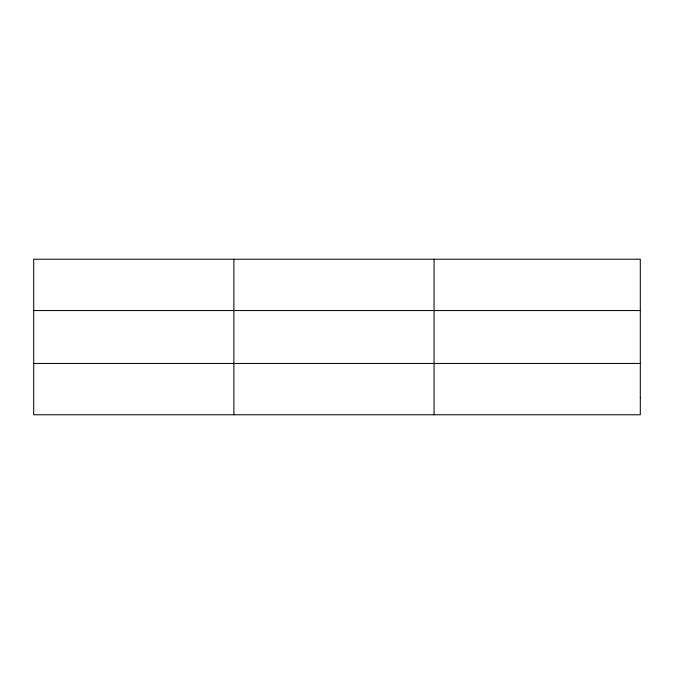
<?xml version="1.0" encoding="UTF-8"?>
<svg xmlns="http://www.w3.org/2000/svg" width="674" height="674" viewBox="0 0 674 674"><rect width="100%" height="100%" fill="white"/><g stroke="black" fill="none" stroke-linecap="round" stroke-linejoin="round"><path stroke-width="1.01" d="M233.878 259.229L233.878 414.771M434.056 259.229L434.056 414.771M33.7 310.554L640.3 310.554M33.7 363.446L640.3 363.446M640.3 397.66L640.3 414.771L33.7 414.771L33.7 259.229L640.3 259.229L640.3 397.66"/></g></svg>
